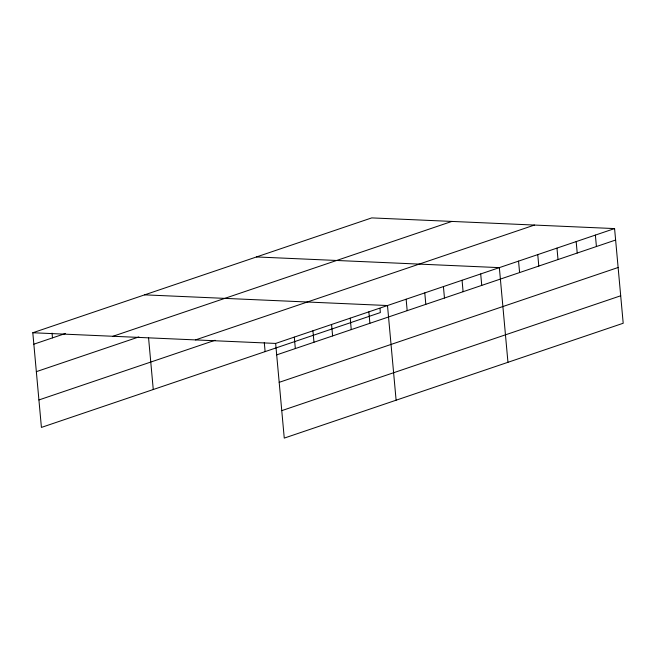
<?xml version="1.0" encoding="UTF-8"?>
<svg xmlns="http://www.w3.org/2000/svg" width="656" height="656" viewBox="0 0 656 656"><rect width="100%" height="100%" fill="white"/><g stroke="black" fill="none" stroke-linecap="round" stroke-linejoin="round"><path stroke-width="0.98" d="M379.988 308.5L380.357 312.568L41.418 427.417L32.8 332.748L371.739 217.899L614.582 228.583L623.2 323.252L284.261 438.101L275.643 343.432L614.582 228.583M33.841 344.195L65.534 333.461M112.939 336.274L451.877 221.425M36.342 371.657L138.867 336.922M195.504 339.906L534.443 225.057M38.917 399.955L215.078 340.259M276.684 354.88L615.623 240.03M279.185 382.341L618.124 267.492M281.76 410.64L620.699 295.782M256.504 256.947L499.347 267.632L507.957 362.301M144.648 294.847L387.491 305.532L396.109 400.201M32.8 332.748L275.643 343.432M595.377 235.094L596.419 246.541M576.173 241.597L577.214 253.044M556.969 248.107L558.01 259.555M537.756 254.618L538.797 266.065M518.552 261.129L519.593 272.568M480.7 273.954L481.742 285.393M462.062 280.268L463.103 291.715M443.423 286.582L444.465 298.029M424.776 292.904L425.818 304.343M406.138 299.218L407.179 310.665M368.852 311.854L369.894 323.293M350.214 318.168L351.255 329.615M331.567 324.482L332.608 335.929M312.928 330.804L313.97 342.243M294.29 337.118L295.331 348.566M264.286 342.465L265.114 351.616M148.559 337.799L153.266 389.516M52.045 333.109L52.48 337.881"/></g></svg>
